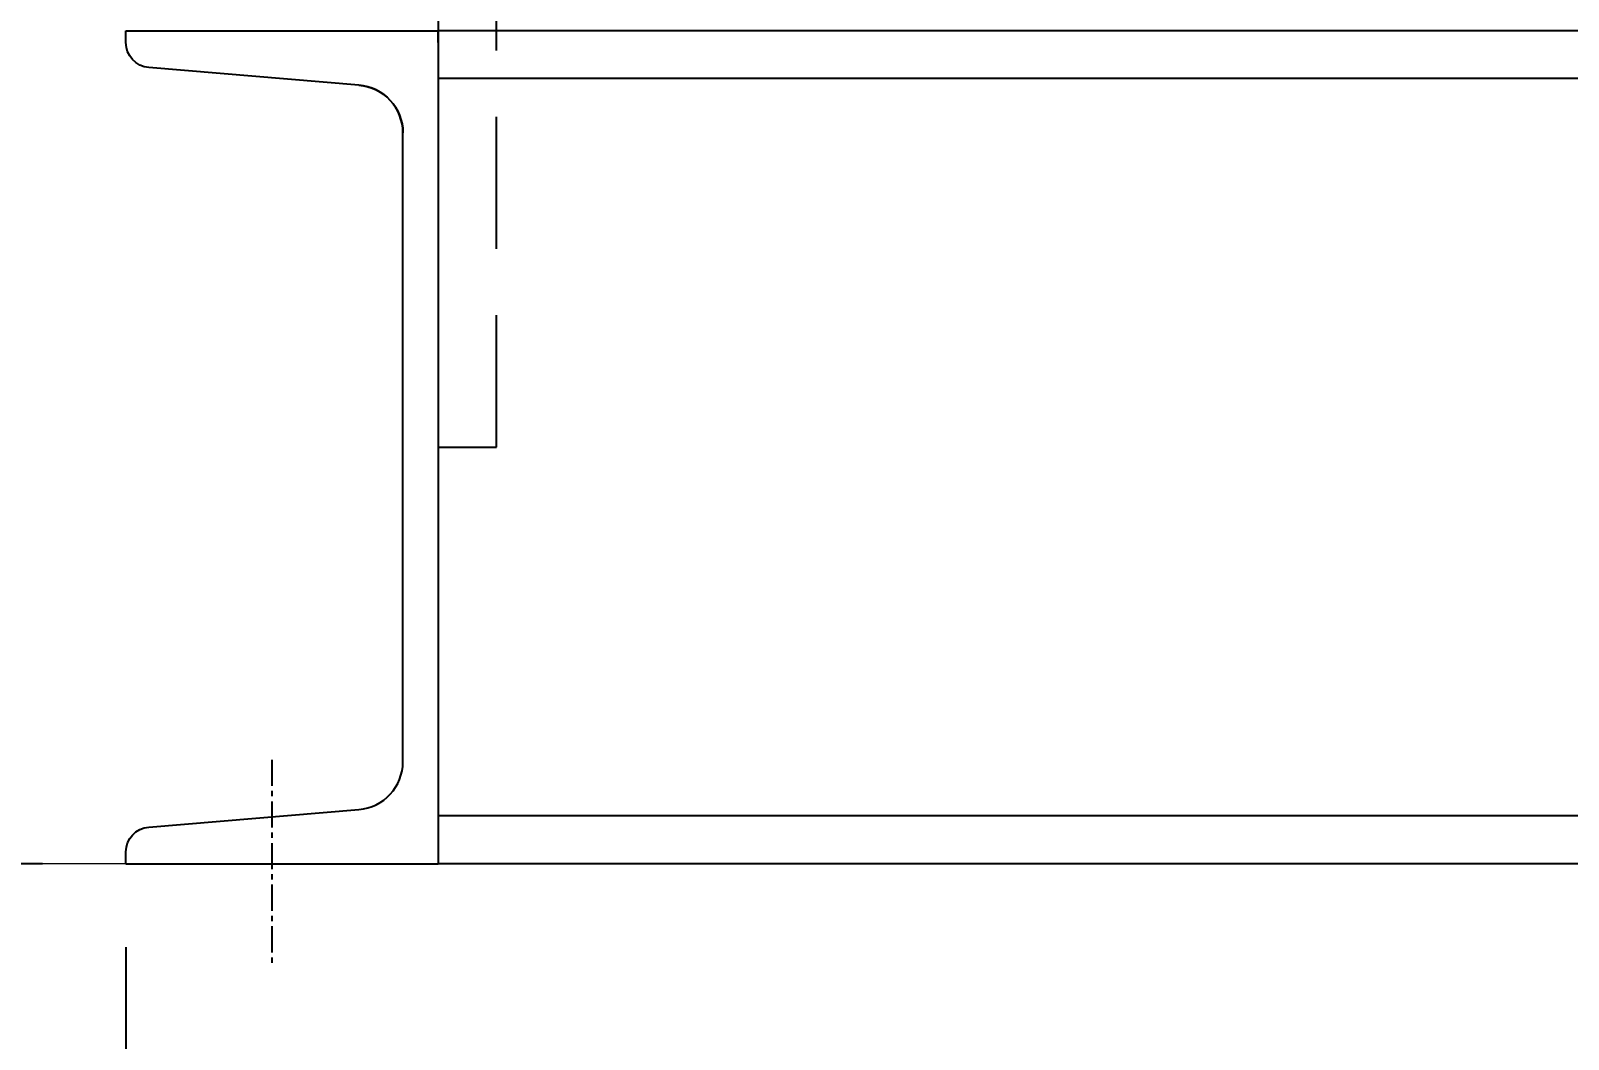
# Model space of a CAD drawing. Header units: millimetres. Extents: x -2122 to 22797, y 3569 to 89276.
# Drawn here: x 8893.1 to 9262.2, y 86937.5 to 87179.6 of the extents above; entities that cross this region are included whole.
import ezdxf

# ---------------------------------------------------------------- set-up
doc = ezdxf.new("R2010")
doc.units = ezdxf.units.MM
doc.header["$LTSCALE"] = 20
doc.linetypes.add('CENTER', pattern=[2, 1.25, -0.25, 0.25, -0.25])
doc.linetypes.add('HIDDEN', pattern=[9.525, 6.35, -3.175])
for name, color, linetype in [('IA-DIM', 7, 'Continuous'), ('IA-EJES', 4, 'CENTER'), ('IA-ESTRUCTURAS', 2, 'Continuous'), ('IA-SEGM', 1, 'HIDDEN')]:
    doc.layers.add(name, color=color, linetype=linetype)
doc.layers.add('IA-TRAZ', color=8, linetype='Continuous', lineweight=5)
doc.styles.add('ING-AMB', font='romans.shx', dxfattribs={"width": 0.75, "oblique": 15})
doc.dimstyles.new('ING-AMB 20', dxfattribs={"dimscale": 20, "dimtxt": 3, "dimasz": 2.5, "dimexe": 1, "dimexo": 1, "dimgap": 1, "dimtad": 1, "dimdec": 0, "dimzin": 0, "dimdsep": 46, "dimtxsty": 'ING-AMB', "dimcen": 0.1, "dimclrd": 7, "dimclre": 7, "dimclrt": 2, "dimadec": 0, "dimazin": 0, "dimtfac": 1, "dimtdec": 0, "dimtmove": 0, "dimatfit": 0, "dimfxl": 1.25, "dimtolj": 1, "dimtzin": 0, "dimarcsym": 1})

# ---------------------------------------------------------------- blocks, each defined once
blk = doc.blocks.new('*D9')
at = {"layer": 'Defpoints', "color": 0, "transparency": 16777216}
for p in [(8915.92, 86979.58, 1283.42), (10015.92, 86979.58, 1283.42), (8915.92, 86276.92)]:
    blk.add_point(p, dxfattribs=at)
at = {"layer": 'IA-DIM', "color": 7, "lineweight": -2, "transparency": 16777216}
for p, q in [((8915.92, 86959.58), (8915.92, 86256.92)), ((10015.92, 86959.58), (10015.92, 86256.92)), ((9965.92, 86276.92), (8965.92, 86276.92))]:
    blk.add_line(p, q, dxfattribs=at)
at = {"layer": 'IA-DIM', "color": 7, "transparency": 16777216}
for points in [[(8965.92, 86285.25), (8965.92, 86268.58), (8915.92, 86276.92)], [(9965.92, 86285.25), (9965.92, 86268.58), (10015.92, 86276.92)]]:
    blk.add_solid(points, dxfattribs=at)
at = {"layer": 'IA-DIM', "color": 2, "transparency": 16777216, "insert": (9465.92, 86326.92), "char_height": 60, "attachment_point": 5, "style": 'ING-AMB'}
blk.add_mtext('\\A1;1100', dxfattribs=at)
blk = doc.blocks.new('*D29')
at = {"layer": 'Defpoints', "color": 0, "transparency": 16777216}
for p in [(9113.17, 87809.58, 1283.42), (8729.45, 86979.58), (8915.92, 86979.58, 1283.42)]:
    blk.add_point(p, dxfattribs=at)
at = {"layer": 'IA-DIM', "color": 7, "lineweight": -2, "transparency": 16777216}
for p, q in [((9093.17, 87809.58), (8709.45, 87809.58)), ((8729.45, 87759.58), (8729.45, 87029.58)), ((8895.92, 86979.58), (8709.45, 86979.58))]:
    blk.add_line(p, q, dxfattribs=at)
at = {"layer": 'IA-DIM', "color": 7, "transparency": 16777216}
for points in [[(8721.12, 87759.58), (8737.78, 87759.58), (8729.45, 87809.58)], [(8721.12, 87029.58), (8737.78, 87029.58), (8729.45, 86979.58)]]:
    blk.add_solid(points, dxfattribs=at)
at = {"layer": 'IA-DIM', "color": 2, "transparency": 16777216, "insert": (8679.45, 87394.58), "char_height": 60, "attachment_point": 5, "rotation": 90, "style": 'ING-AMB'}
blk.add_mtext('\\A1;830', dxfattribs=at)
blk = doc.blocks.new('A$Cadd9ce0c')
at = {"color": 0, "linetype": 'Continuous', "lineweight": 0, "extrusion": (2.2446e-16, 1, -2.22045e-16)}
blk.add_line((226075.07, -31434.66, -832.45), (224675.07, -31434.66, -832.45), dxfattribs=at)
blk = doc.blocks.new('*D84')
at = {"layer": 'Defpoints', "color": 0, "transparency": 16777216}
for p in [(8950.92, 86954.58, 1283.42), (9980.92, 86954.58, 1283.42), (9980.92, 86392.75)]:
    blk.add_point(p, dxfattribs=at)
at = {"layer": 'IA-DIM', "color": 7, "lineweight": -2, "transparency": 16777216}
for p, q in [((8950.92, 86934.58), (8950.92, 86372.75)), ((9980.92, 86934.58), (9980.92, 86372.75)), ((9000.92, 86392.75), (9930.92, 86392.75))]:
    blk.add_line(p, q, dxfattribs=at)
at = {"layer": 'IA-DIM', "color": 7, "transparency": 16777216}
for points in [[(9000.92, 86401.08), (9000.92, 86384.41), (8950.92, 86392.75)], [(9930.92, 86401.08), (9930.92, 86384.41), (9980.92, 86392.75)]]:
    blk.add_solid(points, dxfattribs=at)
at = {"layer": 'IA-DIM', "color": 2, "transparency": 16777216, "insert": (9465.92, 86442.75), "char_height": 60, "attachment_point": 5, "style": 'ING-AMB'}
blk.add_mtext('\\A1;1030', dxfattribs=at)

msp = doc.modelspace()

# ---------------------------------------------------------------- linework, layer by layer
at = {"layer": 'IA-EJES', "ltscale": 0.25}
msp.add_line((8950.92, 87004.58, 1283.42), (8950.92, 86954.58, 1283.42), dxfattribs=at)
at = {"layer": 'IA-ESTRUCTURAS', "extrusion": (0, 1, -2.22045e-16)}
for p, q in [((8915.92, 87179.58, 1283.42), (8990.92, 87179.58, 1283.42)), ((8915.92, 87176.73, 1283.42), (8915.92, 87179.58, 1283.42)), ((8990.92, 87179.58, 1283.42), (8990.92, 86979.58, 1283.42)), ((9940.92, 87179.58, 1283.42), (8990.92, 87179.58, 1283.42)), ((8990.92, 87179.58, 1283.42), (8990.92, 87176.73, 1283.42)), ((8990.92, 87176.73, 1283.42), (8990.92, 87179.58, 1283.42)), ((8971.87, 87166.54, 1283.42), (8921.42, 87170.75, 1283.42)), ((8982.42, 87004.08, 1283.42), (8982.42, 87155.08, 1283.42)), ((8921.42, 86988.41, 1283.42), (8971.87, 86992.62, 1283.42)), ((8915.92, 86979.58, 1283.42), (8915.92, 86982.43, 1283.42)), ((8990.92, 86982.43, 1283.42), (8990.92, 86979.58, 1283.42)), ((9940.92, 86979.58, 1283.42), (8990.92, 86979.58, 1283.42))]:
    msp.add_line(p, q, dxfattribs=at)
at = {"layer": 'IA-ESTRUCTURAS', "extrusion": (2.06626e-48, -1, -1.83697e-16)}
msp.add_line((9940.92, 87168.08, 1283.42), (8990.92, 87168.08, 1283.42), dxfattribs=at)
at = {"layer": 'IA-ESTRUCTURAS', "extrusion": (2.06626e-48, 1, -1.83697e-16)}
msp.add_line((9940.92, 86991.08), (8990.92, 86991.08), dxfattribs=at)
at = {"layer": 'IA-ESTRUCTURAS', "extrusion": (0, -1, -2.22045e-16)}
msp.add_line((8915.92, 86979.58, 1283.42), (8990.92, 86979.58, 1283.42), dxfattribs=at)
at = {"layer": 'IA-ESTRUCTURAS', "color": 2, "elevation": 1283.42}
msp.add_lwpolyline([(9004.92, 87179.58), (9004.92, 87279.58), (8990.92, 87279.58), (8990.92, 87179.58)], dxfattribs=at)
at = {"layer": 'IA-ESTRUCTURAS', "extrusion": (0, -2.22045e-16, -1)}
for centre, radius, start, end in [((-8921.92, 87176.73, -1283.42), 6, 274.7692, 0), ((-8970.92, 87155.08, -1283.42), 11.5, 94.7692, 180), ((-8921.92, 86982.43, -1283.42), 6, 0, 85.2308)]:
    msp.add_arc(centre, radius, start, end, dxfattribs=at)
at = {"layer": 'IA-ESTRUCTURAS'}
for centre, start, end in [((8970.92, 87155.08, 1283.42), 0, 85.2308), ((8970.92, 87004.08, 1283.42), 274.7692, 0)]:
    msp.add_arc(centre, 11.5, start, end, dxfattribs=at)
at = {"layer": 'IA-SEGM', "ltscale": 0.25, "elevation": 1283.42}
msp.add_lwpolyline([(8990.92, 87179.58), (8990.92, 87079.58), (9004.92, 87079.58), (9004.92, 87179.58)], dxfattribs=at)

# ---------------------------------------------------------------- block references
at = {"layer": 'IA-TRAZ'}
msp.add_blockref('A$Cadd9ce0c', (-215909.15, 118414.24, 2115.87), dxfattribs=at)

# ---------------------------------------------------------------- dimensions: what is measured, and where the dimension line sits
at = {"layer": 'IA-DIM'}
dim = msp.add_linear_dim(base=(8729.45, 86979.58), p1=(9113.17, 87809.58, 1283.42), p2=(8915.92, 86979.58, 1283.42), angle=90, dimstyle='ING-AMB 20', override={"dimpost": '\\X'}, dxfattribs=at)
dim.commit()
dim.dimension.update_dxf_attribs({"geometry": '*D29', "text_midpoint": (8679.45, 87394.58)})
for base, p1, p2, picture, middle in [((8915.92, 86276.92), (10015.92, 86979.58, 1283.42), (8915.92, 86979.58, 1283.42), '*D9', (9465.92, 86326.92)), ((9980.92, 86392.75), (8950.92, 86954.58, 1283.42), (9980.92, 86954.58, 1283.42), '*D84', (9465.92, 86442.75))]:
    dim = msp.add_linear_dim(base=base, p1=p1, p2=p2, dimstyle='ING-AMB 20', override={"dimpost": '\\X'}, dxfattribs=at)
    dim.commit()
    dim.dimension.update_dxf_attribs({"geometry": picture, "text_midpoint": middle})

doc.saveas('drawing.dxf')
